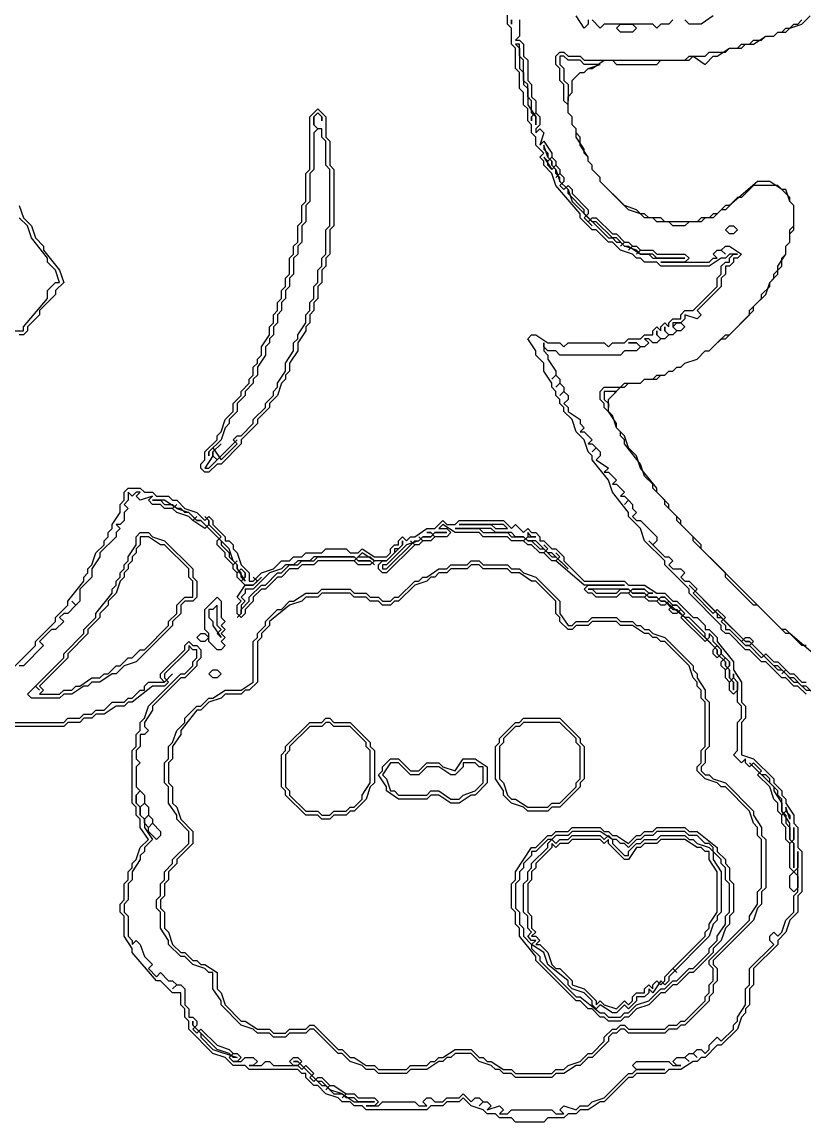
# Model space of a CAD drawing. Header units: millimetres. Extents: x 2 to 58.7, y 4.1 to 84.
# Drawn here: x 39.73 to 51.48, y 40.12 to 56.64 of the extents above; entities that cross this region are included whole.
import ezdxf

# ---------------------------------------------------------------- set-up
doc = ezdxf.new("R2010")
doc.units = ezdxf.units.MM
for name, color, linetype, true_color in [('CUT_OUTER', 1, 'Continuous', 0xa7a7a7), ('FILL_BLUE', 5, 'Continuous', 0x196fc6), ('FILL_HAIR', 4, 'Continuous', 0x905530), ('FILL_SKIN', 2, 'Continuous', 0xfad3ab), ('FILL_WHITE', 3, 'Continuous', 0xf5f3f0), ('RAISED_METAL', 6, 'Continuous', 0xa7a7a7)]:
    doc.layers.add(name, color=color, linetype=linetype, true_color=true_color)

msp = doc.modelspace()

# ---------------------------------------------------------------- linework, layer by layer
at = {"layer": 'CUT_OUTER'}
msp.add_lwpolyline([(51.509, 47.273), (51.448, 47.273), (51.206, 47.515), (51.145, 47.515), (49.933, 48.727), (49.933, 48.788), (49.63, 49.091), (49.63, 49.152), (49.449, 49.333), (49.449, 49.394), (49.267, 49.576), (49.267, 49.636), (49.024, 49.939), (48.964, 50.121), (48.843, 50.242), (48.782, 50.424), (48.661, 50.545), (48.661, 50.606), (48.54, 50.788), (48.54, 50.97), (48.721, 51.152), (48.782, 51.152), (48.843, 51.212), (49.024, 51.212), (49.085, 51.273), (49.267, 51.273), (49.327, 51.333), (49.388, 51.333), (49.449, 51.394), (49.509, 51.394), (49.57, 51.455), (49.63, 51.455), (49.691, 51.515), (49.873, 51.576), (49.994, 51.697), (50.055, 51.697), (50.236, 51.879), (50.297, 51.879), (50.721, 52.303), (50.721, 52.364), (50.903, 52.545), (50.964, 52.727), (51.085, 52.848), (51.085, 52.909), (51.145, 52.97), (51.145, 53.091), (51.206, 53.152), (51.206, 53.273), (51.267, 53.333), (51.267, 53.455), (51.327, 53.515), (51.327, 53.879), (51.267, 53.939), (51.206, 54.121), (51.145, 54.121), (50.964, 54.242), (50.782, 54.242), (50.358, 53.879), (50.297, 53.879), (50.176, 53.758), (50.115, 53.758), (50.055, 53.697), (49.933, 53.697), (49.873, 53.636), (49.388, 53.636), (49.327, 53.697), (49.146, 53.697), (49.085, 53.758), (49.024, 53.758), (48.964, 53.818), (48.782, 53.879), (48.418, 54.242), (48.418, 54.303), (48.297, 54.424), (48.297, 54.485), (48.237, 54.545), (48.237, 54.606), (48.115, 54.788), (48.115, 54.909), (48.055, 54.97), (48.055, 55.03), (47.994, 55.091), (47.994, 55.212), (47.934, 55.273), (47.934, 55.515), (47.994, 55.576), (47.994, 55.758), (48.115, 55.879), (48.176, 55.879), (48.237, 55.939), (48.297, 55.939), (48.479, 56.061), (48.6, 56.061), (48.661, 56), (49.267, 56), (49.327, 56.061), (49.752, 56.061), (49.812, 56.121), (49.994, 56), (50.115, 56.121), (50.176, 56.121), (50.358, 56.242), (50.539, 56.242), (50.6, 56.303), (50.721, 56.303), (50.903, 56.424), (51.024, 56.424), (51.085, 56.485), (51.206, 56.485), (51.267, 56.545), (51.448, 56.606), (51.57, 56.727)], dxfattribs=at)
at = {"layer": 'FILL_BLUE'}
msp.add_lwpolyline([(49.691, 44.364), (49.327, 44.364), (49.267, 44.303), (49.085, 44.303), (49.024, 44.242), (48.964, 44.242), (48.843, 44.061), (48.782, 44.061), (48.54, 44.303), (48.54, 44.364), (48.479, 44.303), (48.418, 44.364), (47.994, 44.364), (47.934, 44.303), (47.812, 44.303), (47.752, 44.242), (47.691, 44.303), (47.691, 44.242), (47.449, 44), (47.449, 43.939), (47.388, 43.879), (47.388, 43.758), (47.328, 43.697), (47.328, 43.273), (47.388, 43.212), (47.388, 43.03), (47.449, 42.97), (47.388, 42.909), (47.449, 42.909), (47.509, 42.848), (47.449, 42.788), (47.509, 42.788), (47.631, 42.667), (47.691, 42.485), (47.752, 42.424), (47.812, 42.424), (47.994, 42.242), (47.994, 42.182), (48.176, 42.121), (48.358, 41.939), (48.358, 41.879), (48.418, 41.939), (48.479, 41.879), (48.661, 41.818), (48.782, 41.939), (48.843, 41.879), (48.903, 41.939), (48.903, 42), (48.964, 42.061), (49.085, 42.061), (49.085, 42.121), (49.146, 42.182), (49.206, 42.121), (49.206, 42.182), (49.267, 42.242), (49.327, 42.182), (49.388, 42.242), (49.388, 42.303), (49.509, 42.424), (49.57, 42.364), (49.509, 42.424), (49.994, 42.909), (49.994, 42.97), (50.055, 43.03), (50.055, 43.091), (50.176, 43.273), (50.176, 43.879), (50.055, 44.061), (50.055, 44.182), (49.994, 44.182), (49.933, 44.242), (49.873, 44.242)], close=True, dxfattribs=at)
at = {"layer": 'FILL_HAIR'}
for points in [[(51.509, 46.545), (51.388, 46.667), (51.327, 46.667), (51.206, 46.788), (51.145, 46.788), (50.903, 47.03), (50.842, 47.03), (50.661, 47.212), (50.6, 47.212), (50.358, 47.455), (50.297, 47.455), (50.236, 47.515), (50.236, 47.576), (49.752, 48.061), (49.752, 48.121), (49.388, 48.485), (49.388, 48.545), (49.085, 48.848), (49.024, 49.03), (48.843, 49.212), (48.843, 49.273), (48.6, 49.576), (48.54, 49.758), (48.297, 50.061), (48.297, 50.121), (48.237, 50.182), (48.176, 50.364), (48.055, 50.485), (47.994, 50.667), (47.873, 50.788), (47.873, 50.848), (47.812, 50.909), (47.812, 50.97), (47.752, 51.03), (47.752, 51.091), (47.691, 51.152), (47.691, 51.212), (47.57, 51.394), (47.57, 51.515), (47.449, 51.636), (47.449, 51.697), (47.328, 51.879), (47.388, 51.939), (47.449, 51.939), (47.631, 51.818), (47.812, 51.818), (47.873, 51.758), (47.934, 51.818), (48.479, 51.818), (48.54, 51.758), (48.6, 51.818), (48.782, 51.818), (48.843, 51.879), (49.024, 51.879), (49.085, 51.939), (49.206, 51.939), (49.206, 52), (49.267, 52.061), (49.327, 52), (49.327, 52.061), (49.388, 52.121), (49.449, 52.061), (49.449, 52.121), (49.509, 52.182), (49.63, 52.182), (49.63, 52.242), (49.691, 52.303), (49.812, 52.303), (50.176, 52.667), (50.176, 52.788), (50.236, 52.848), (50.236, 52.97), (50.297, 53.03), (50.358, 53.03), (50.358, 53.091), (50.418, 53.152), (50.479, 53.152), (50.358, 53.152), (50.297, 53.091), (50.236, 53.091), (50.055, 52.97), (49.327, 52.97), (49.267, 53.03), (49.085, 53.03), (49.024, 53.091), (48.964, 53.091), (48.903, 53.152), (48.721, 53.212), (48.6, 53.333), (48.54, 53.333), (48.358, 53.515), (48.297, 53.515), (48.115, 53.697), (48.115, 53.758), (47.752, 54.182), (47.691, 54.364), (47.57, 54.485), (47.57, 54.545), (47.509, 54.606), (47.57, 54.667), (47.449, 54.788), (47.449, 54.909), (47.388, 54.97), (47.388, 55.091), (47.328, 55.152), (47.328, 55.333), (47.267, 55.394), (47.267, 55.576), (47.206, 55.636), (47.206, 55.879), (47.146, 55.939), (47.146, 56.242), (47.085, 56.303), (47.085, 56.545), (47.025, 56.606), (47.025, 56.848)], [(39.692, 53.879), (39.753, 53.697), (39.874, 53.576), (39.935, 53.394), (40.056, 53.273), (40.056, 53.212), (40.298, 52.909), (40.359, 52.727), (40.238, 52.606), (40.238, 52.545), (39.995, 52.303), (39.995, 52.242), (39.813, 52.061), (39.813, 52), (39.753, 51.939), (39.692, 51.939)], [(39.086, 46.424), (39.935, 47.273), (39.935, 47.333), (40.238, 47.636), (40.238, 47.697), (40.419, 47.879), (40.419, 47.939), (40.662, 48.242), (40.662, 48.303), (40.722, 48.364), (40.722, 48.424), (40.783, 48.485), (40.844, 48.667), (40.965, 48.788), (40.965, 48.848), (41.025, 48.909), (41.025, 48.97), (41.086, 49.03), (41.086, 49.091), (41.207, 49.273), (41.207, 49.394), (41.268, 49.455), (41.268, 49.576), (41.328, 49.636), (41.51, 49.636), (41.571, 49.576), (41.692, 49.576), (41.753, 49.515), (41.934, 49.515), (41.995, 49.455), (42.056, 49.455), (42.177, 49.333), (42.359, 49.273), (42.48, 49.152), (42.54, 49.212), (42.601, 49.152), (42.601, 49.091), (42.783, 48.909), (42.783, 48.848), (42.843, 48.848), (42.904, 48.788), (42.904, 48.727), (42.965, 48.667), (43.025, 48.485), (43.146, 48.364), (43.146, 48.242), (43.207, 48.242), (43.328, 48.364), (43.51, 48.424), (43.631, 48.545), (43.752, 48.545), (43.813, 48.606), (43.934, 48.606), (43.995, 48.667), (44.237, 48.667), (44.298, 48.727), (44.601, 48.727), (44.661, 48.667), (44.783, 48.667), (44.843, 48.727), (45.025, 48.606), (45.207, 48.606), (45.267, 48.667), (45.267, 48.727), (45.328, 48.788), (45.389, 48.788), (45.389, 48.848), (45.449, 48.909), (45.51, 48.848), (45.57, 48.909), (45.631, 48.909), (45.813, 49.03), (45.934, 49.03), (46.055, 49.152), (46.116, 49.091), (46.237, 49.091), (46.297, 49.152), (46.964, 49.152), (47.085, 49.03), (47.146, 49.091), (47.267, 48.97), (47.328, 49.03), (47.388, 48.97), (47.449, 48.97), (47.509, 48.909), (47.509, 48.848), (47.57, 48.848), (47.691, 48.727), (47.752, 48.727), (47.873, 48.606), (47.873, 48.545), (48.176, 48.242), (48.782, 48.242), (48.843, 48.182), (49.085, 48.182), (49.267, 48.061), (49.388, 48.061), (49.509, 47.939), (49.57, 47.939), (49.812, 47.697), (49.873, 47.697), (49.994, 47.576), (49.994, 47.515), (50.055, 47.515), (50.176, 47.394), (50.176, 47.333), (50.418, 47.03), (50.418, 46.909), (50.539, 46.727), (50.539, 46.424), (50.6, 46.364), (50.6, 46.182), (50.539, 46.121), (50.539, 45.636), (50.721, 45.576), (51.024, 45.273), (51.024, 45.212), (51.145, 45.091), (51.145, 45.03), (51.206, 44.97), (51.206, 44.909), (51.327, 44.727), (51.327, 44.606), (51.388, 44.545), (51.388, 44.242), (51.448, 44.182), (51.448, 43.576), (51.388, 43.515), (51.388, 43.273), (51.267, 43.152), (51.206, 42.97), (51.085, 42.848), (51.085, 42.788), (50.721, 42.424), (50.721, 42.182), (50.661, 42.121), (50.661, 41.879), (50.6, 41.818), (50.6, 41.758), (50.539, 41.697), (50.479, 41.515), (50.236, 41.273), (50.176, 41.273), (49.994, 41.091), (49.933, 41.091), (49.873, 41.03), (49.812, 41.03), (49.63, 40.909), (49.449, 40.909), (49.388, 40.848), (48.964, 40.848), (48.903, 40.788), (48.843, 40.788), (48.479, 40.424), (48.418, 40.424), (48.237, 40.303), (48.115, 40.303), (48.055, 40.242), (47.934, 40.242), (47.873, 40.182), (47.631, 40.182), (47.57, 40.121), (47.146, 40.121), (47.085, 40.182), (46.903, 40.182), (46.843, 40.242), (46.722, 40.242), (46.661, 40.303), (46.479, 40.364), (46.358, 40.485), (46.297, 40.424), (46.116, 40.424), (46.055, 40.364), (45.873, 40.364), (45.813, 40.303), (44.904, 40.303), (44.843, 40.364), (44.722, 40.364), (44.661, 40.424), (44.54, 40.424), (44.48, 40.485), (44.298, 40.545), (44.177, 40.667), (44.116, 40.667), (43.995, 40.788), (43.995, 40.848), (43.934, 40.848), (43.874, 40.909), (43.146, 40.909), (43.086, 40.97), (42.904, 40.97), (42.783, 41.091), (42.601, 41.152), (42.237, 41.515), (42.237, 41.636), (42.177, 41.697), (42.177, 41.818), (42.116, 41.879), (42.116, 42.061), (41.995, 42.061), (41.813, 42.242), (41.753, 42.242), (41.389, 42.667), (41.389, 42.727), (41.268, 42.909), (41.268, 43.212), (41.207, 43.273), (41.207, 43.394), (41.268, 43.455), (41.268, 43.697), (41.328, 43.758), (41.328, 43.879), (41.389, 43.939), (41.389, 44), (41.45, 44.061), (41.51, 44.242), (41.631, 44.364), (41.51, 44.545), (41.51, 44.667), (41.45, 44.727), (41.45, 44.848), (41.389, 44.909), (41.389, 45.697), (41.45, 45.758), (41.45, 45.939), (41.51, 46), (41.51, 46.121), (41.571, 46.182), (41.631, 46.364), (42.116, 46.848), (42.177, 46.848), (42.298, 46.97), (42.298, 47.03), (42.359, 47.091), (42.359, 47.212), (42.298, 47.212), (42.237, 47.273), (42.237, 47.212), (41.874, 46.848), (41.874, 46.788), (41.934, 46.727), (41.874, 46.667), (41.692, 46.667), (41.389, 46.424), (41.328, 46.424), (41.268, 46.364), (41.147, 46.364), (40.965, 46.242), (40.844, 46.242), (40.783, 46.182), (40.662, 46.182), (40.601, 46.121), (40.419, 46.121), (40.359, 46.061), (39.51, 46.061)]]:
    msp.add_lwpolyline(points, dxfattribs=at)
msp.add_lwpolyline([(44.177, 55.333), (44.298, 55.212), (44.298, 54.909), (44.358, 54.848), (44.358, 54.485), (44.419, 54.424), (44.419, 53.576), (44.358, 53.515), (44.358, 53.152), (44.298, 53.091), (44.298, 52.97), (44.237, 52.909), (44.237, 52.727), (44.177, 52.667), (44.177, 52.485), (44.116, 52.424), (44.116, 52.303), (44.055, 52.242), (44.055, 52.121), (43.995, 52.061), (43.995, 52), (43.874, 51.818), (43.874, 51.697), (43.752, 51.515), (43.752, 51.394), (43.692, 51.333), (43.692, 51.273), (43.631, 51.212), (43.571, 51.03), (43.449, 50.909), (43.449, 50.848), (43.268, 50.667), (43.268, 50.606), (43.025, 50.364), (43.025, 50.303), (42.722, 50), (42.662, 50), (42.54, 49.879), (42.48, 49.879), (42.419, 49.939), (42.419, 50), (42.48, 50.061), (42.48, 50.182), (42.662, 50.364), (42.662, 50.424), (42.722, 50.485), (42.783, 50.667), (42.904, 50.788), (42.904, 50.909), (43.025, 51.03), (43.025, 51.091), (43.146, 51.212), (43.146, 51.273), (43.207, 51.333), (43.207, 51.455), (43.268, 51.515), (43.268, 51.576), (43.328, 51.636), (43.328, 51.758), (43.449, 51.939), (43.449, 52.061), (43.51, 52.121), (43.51, 52.242), (43.571, 52.303), (43.571, 52.424), (43.631, 52.485), (43.631, 52.606), (43.692, 52.667), (43.692, 52.788), (43.752, 52.848), (43.752, 53.091), (43.813, 53.152), (43.813, 53.273), (43.874, 53.333), (43.874, 53.576), (43.934, 53.636), (43.934, 53.879), (43.995, 53.939), (43.995, 54.364), (44.055, 54.424), (44.055, 55.212)], close=True, dxfattribs=at)
at = {"layer": 'FILL_SKIN'}
for points in [[(42.237, 48.424), (41.874, 48.788), (41.813, 48.788), (41.631, 48.909), (41.51, 48.909), (41.51, 48.788), (41.45, 48.727), (41.45, 48.667), (41.389, 48.606), (41.389, 48.545), (41.328, 48.485), (41.328, 48.424), (41.268, 48.364), (41.268, 48.303), (41.207, 48.242), (41.147, 48.061), (41.025, 47.939), (41.025, 47.879), (40.904, 47.758), (40.904, 47.697), (40.722, 47.515), (40.722, 47.455), (40.419, 47.152), (40.419, 47.091), (39.995, 46.667), (40.056, 46.606), (39.995, 46.545), (40.298, 46.545), (40.359, 46.606), (40.48, 46.606), (40.541, 46.667), (40.601, 46.667), (40.783, 46.788), (40.904, 46.788), (40.965, 46.848), (41.025, 46.848), (41.147, 46.97), (41.207, 46.97), (41.328, 47.091), (41.389, 47.091), (41.51, 47.212), (41.571, 47.212), (41.934, 47.576), (41.934, 47.636), (42.056, 47.758), (42.056, 47.879), (42.177, 48), (42.298, 48), (42.298, 48.242), (42.237, 48.303)], [(42.662, 47.879), (42.601, 47.818), (42.54, 47.818), (42.54, 47.697), (42.601, 47.636), (42.601, 47.576), (42.722, 47.394), (42.662, 47.455), (42.722, 47.515), (42.662, 47.576)]]:
    msp.add_lwpolyline(points, close=True, dxfattribs=at)
at = {"layer": 'FILL_WHITE'}
for points in [[(47.146, 56.303), (47.206, 56.242), (47.206, 55.939), (47.267, 55.879), (47.267, 55.697), (47.328, 55.636), (47.328, 55.394), (47.449, 55.212), (47.449, 55.091), (47.449, 55.212), (47.388, 55.273), (47.388, 55.455), (47.328, 55.515), (47.328, 55.697), (47.267, 55.758), (47.267, 56.061), (47.206, 56.121), (47.206, 56.303)], [(48.418, 56), (48.176, 56), (48.115, 56.061), (47.934, 56.061), (47.873, 56.121), (47.812, 56.121), (47.812, 56), (47.873, 55.939), (47.873, 55.758), (47.934, 55.697), (47.934, 55.455), (47.934, 55.515), (47.994, 55.576), (47.994, 55.758), (48.115, 55.879), (48.176, 55.879), (48.237, 55.939)], [(47.57, 54.788), (47.57, 54.727), (47.631, 54.667), (47.631, 54.606), (47.691, 54.545), (47.691, 54.485), (47.752, 54.424), (47.812, 54.242), (47.934, 54.121), (47.994, 53.939), (48.54, 53.394), (48.6, 53.394), (48.661, 53.333), (48.721, 53.333), (48.782, 53.273), (48.843, 53.273), (49.024, 53.152), (49.146, 53.152), (49.206, 53.091), (49.691, 53.091), (49.267, 53.091), (49.206, 53.152), (49.024, 53.152), (48.964, 53.212), (48.782, 53.273), (48.661, 53.394), (48.6, 53.394), (48.358, 53.636), (48.297, 53.636), (48.176, 53.758), (48.176, 53.818), (47.934, 54.061), (47.934, 54.121), (47.812, 54.242), (47.812, 54.303), (47.752, 54.364), (47.752, 54.424), (47.691, 54.485), (47.691, 54.545), (47.631, 54.606)], [(48.661, 51.091), (48.479, 51.091), (48.479, 50.97), (48.54, 50.909), (48.54, 50.848), (48.54, 50.97)], [(42.965, 50.364), (42.662, 50.061), (42.601, 50.121), (42.601, 50.182), (42.722, 50.303), (42.601, 50.182), (42.601, 50.121), (42.48, 49.939), (42.54, 49.939)], [(41.692, 49.455), (41.813, 49.455), (41.874, 49.394), (41.995, 49.394), (42.056, 49.333), (42.237, 49.273), (42.359, 49.152), (42.419, 49.152), (42.722, 48.848), (42.722, 48.788), (42.843, 48.667), (42.843, 48.606), (42.965, 48.485), (42.965, 48.424), (43.086, 48.242), (43.025, 48.303), (43.025, 48.364), (42.965, 48.424), (42.965, 48.485), (42.904, 48.545), (42.843, 48.727), (42.419, 49.152), (42.359, 49.152), (42.237, 49.273), (42.177, 49.273), (42.116, 49.333), (42.056, 49.333), (41.874, 49.455)], [(46.116, 48.97), (45.934, 48.97), (45.873, 48.909), (45.752, 48.909), (45.691, 48.848), (45.51, 48.788), (45.207, 48.485), (45.146, 48.485), (45.146, 48.424), (45.207, 48.424), (45.631, 48.848), (45.691, 48.848), (45.752, 48.909), (45.873, 48.909), (45.934, 48.97)], [(46.237, 49.03), (46.6, 49.03), (46.661, 48.97), (47.025, 48.97), (47.085, 48.909), (47.267, 48.909), (47.328, 48.848), (47.388, 48.848), (47.509, 48.727), (47.57, 48.727), (47.691, 48.606), (47.752, 48.606), (47.934, 48.424), (47.691, 48.667), (47.631, 48.667), (47.449, 48.848), (47.328, 48.848), (47.267, 48.909), (47.146, 48.909), (47.085, 48.97), (46.843, 48.97), (46.782, 49.03)], [(45.025, 48.485), (44.964, 48.545), (44.783, 48.545), (44.722, 48.606), (44.116, 48.606), (44.055, 48.545), (43.874, 48.545), (43.813, 48.485), (43.692, 48.485), (43.631, 48.424), (43.449, 48.364), (43.207, 48.121), (43.086, 48.121), (43.086, 48.061), (43.025, 48), (43.086, 47.939), (43.025, 47.879), (43.025, 47.758), (42.965, 47.697), (43.025, 47.758), (43.025, 47.818), (43.146, 47.939), (43.146, 48), (43.328, 48.182), (43.389, 48.182), (43.571, 48.364), (43.631, 48.364), (43.752, 48.485), (43.874, 48.485), (43.934, 48.545), (44.116, 48.545), (44.177, 48.606), (44.722, 48.606), (44.783, 48.545), (44.964, 48.545)], [(43.752, 47.879), (43.449, 47.636), (43.449, 47.576), (43.328, 47.455), (43.328, 47.394), (43.268, 47.333), (43.268, 46.727), (43.146, 46.606), (43.086, 46.606), (43.025, 46.545), (42.783, 46.545), (42.722, 46.485), (42.54, 46.424), (42.419, 46.303), (42.359, 46.303), (42.116, 46), (42.116, 45.939), (41.995, 45.758), (41.995, 45.576), (41.934, 45.515), (41.934, 45.212), (41.995, 45.152), (41.995, 44.909), (42.056, 44.848), (42.116, 44.667), (42.298, 44.485), (42.298, 44.303), (42.056, 44.061), (42.056, 44), (41.934, 43.879), (41.934, 43.758), (41.874, 43.697), (41.874, 43.515), (41.813, 43.455), (41.813, 43.333), (41.874, 43.273), (41.874, 43.03), (41.934, 42.97), (41.995, 42.788), (42.116, 42.667), (42.177, 42.667), (42.298, 42.545), (42.359, 42.545), (42.419, 42.485), (42.48, 42.485), (42.662, 42.364), (42.662, 42.121), (42.722, 42.061), (42.783, 41.879), (43.025, 41.636), (43.086, 41.636), (43.268, 41.515), (43.449, 41.515), (43.51, 41.455), (43.692, 41.455), (43.752, 41.515), (43.995, 41.515), (44.055, 41.576), (44.116, 41.576), (44.48, 41.212), (44.54, 41.212), (44.661, 41.091), (44.722, 41.091), (44.904, 40.97), (45.025, 40.97), (45.086, 40.909), (45.51, 40.909), (45.57, 40.97), (45.813, 40.97), (45.873, 41.03), (45.934, 41.03), (45.994, 41.091), (46.055, 41.091), (46.237, 41.212), (46.479, 41.212), (46.6, 41.091), (46.661, 41.091), (46.722, 41.03), (46.782, 41.03), (46.964, 40.909), (47.085, 40.909), (47.146, 40.848), (47.691, 40.848), (47.752, 40.909), (47.873, 40.909), (47.934, 40.97), (48.115, 41.03), (48.237, 41.152), (48.297, 41.152), (48.479, 41.333), (48.479, 41.394), (48.6, 41.515), (48.661, 41.515), (48.721, 41.576), (48.782, 41.576), (48.843, 41.515), (49.388, 41.515), (49.449, 41.576), (49.57, 41.576), (49.63, 41.636), (49.691, 41.636), (49.994, 41.939), (49.994, 42), (50.055, 42.061), (50.055, 42.182), (50.115, 42.242), (50.115, 42.424), (50.055, 42.485), (50.055, 42.545), (50.661, 43.152), (50.661, 43.212), (50.782, 43.394), (50.782, 43.576), (50.842, 43.636), (50.842, 44.364), (50.782, 44.424), (50.782, 44.545), (50.721, 44.606), (50.661, 44.788), (50.297, 45.152), (50.236, 45.152), (50.176, 45.212), (49.994, 45.273), (49.873, 45.394), (49.873, 45.455), (49.933, 45.515), (49.933, 45.697), (49.994, 45.758), (49.994, 46.424), (49.933, 46.485), (49.933, 46.606), (49.873, 46.667), (49.873, 46.727), (49.812, 46.788), (49.752, 46.97), (49.388, 47.333), (49.327, 47.333), (49.267, 47.394), (49.206, 47.394), (49.146, 47.455), (49.085, 47.455), (48.903, 47.576), (48.721, 47.576), (48.661, 47.636), (48.297, 47.636), (48.237, 47.576), (48.055, 47.576), (47.994, 47.515), (47.934, 47.515), (47.812, 47.636), (47.812, 47.697), (47.752, 47.758), (47.752, 47.939), (47.449, 48.242), (47.388, 48.242), (47.206, 48.364), (47.085, 48.364), (47.025, 48.424), (46.661, 48.424), (46.6, 48.485), (46.479, 48.485), (46.419, 48.424), (46.176, 48.424), (46.116, 48.364), (45.994, 48.364), (45.934, 48.303), (45.873, 48.303), (45.813, 48.242), (45.631, 48.182), (45.389, 47.939), (45.328, 47.939), (45.267, 47.879), (45.146, 47.879), (45.086, 47.939), (44.964, 47.939), (44.904, 48), (44.722, 48), (44.661, 48.061), (44.237, 48.061), (44.177, 48), (43.995, 48), (43.934, 47.939)], [(48.237, 48.121), (48.297, 48.121), (48.358, 48.061), (48.661, 48.061), (48.721, 48.121), (48.843, 48.121), (48.903, 48.061), (49.085, 48.061), (49.146, 48), (49.267, 48), (49.327, 47.939), (49.388, 47.939), (49.509, 47.818), (49.57, 47.818), (50.176, 47.212), (50.176, 47.152), (50.297, 47.03), (50.297, 46.97), (50.358, 46.909), (50.358, 46.788), (50.418, 46.727), (50.418, 46.606), (50.418, 46.727), (50.358, 46.788), (50.358, 46.909), (50.297, 46.97), (50.297, 47.03), (50.176, 47.152), (50.176, 47.212), (49.994, 47.394), (49.994, 47.455), (49.752, 47.697), (49.691, 47.697), (49.388, 47.939), (49.327, 47.939), (49.267, 48), (49.146, 48), (49.085, 48.061), (48.903, 48.061), (48.843, 48.121)], [(49.752, 48.182), (50.176, 47.758), (50.176, 47.697), (50.236, 47.697), (50.6, 47.333), (50.661, 47.333), (51.085, 46.909), (51.145, 46.909), (51.327, 46.727), (51.388, 46.727), (51.509, 46.606), (51.57, 46.606), (51.751, 46.485), (51.691, 46.545), (51.63, 46.545), (51.509, 46.667), (51.448, 46.667), (51.327, 46.788), (51.267, 46.788), (51.085, 46.97), (51.024, 46.97), (50.661, 47.333), (50.6, 47.333)], [(44.298, 46.182), (44.358, 46.182), (44.419, 46.121), (44.661, 46.121), (44.964, 45.818), (44.964, 45.758), (45.025, 45.697), (45.025, 45.212), (44.964, 45.152), (44.904, 44.97), (44.722, 44.788), (44.661, 44.788), (44.601, 44.727), (44.419, 44.727), (44.358, 44.667), (44.237, 44.667), (44.177, 44.727), (43.995, 44.727), (43.692, 45.03), (43.692, 45.091), (43.631, 45.152), (43.631, 45.636), (43.692, 45.697), (43.692, 45.758), (44.055, 46.121), (44.237, 46.121)], [(47.267, 46.182), (47.812, 46.182), (48.115, 45.879), (48.115, 45.818), (48.176, 45.758), (48.176, 45.273), (48.115, 45.212), (48.115, 45.152), (47.812, 44.848), (47.691, 44.848), (47.631, 44.788), (47.328, 44.788), (47.267, 44.848), (47.085, 44.909), (46.964, 45.03), (46.964, 45.091), (46.843, 45.273), (46.843, 45.758), (46.903, 45.818), (46.903, 45.879), (47.146, 46.121), (47.206, 46.121)], [(45.086, 45.333), (45.146, 45.394), (45.146, 45.455), (45.267, 45.576), (45.389, 45.576), (45.57, 45.394), (45.691, 45.394), (45.813, 45.515), (45.994, 45.515), (46.055, 45.455), (46.237, 45.394), (46.358, 45.576), (46.54, 45.576), (46.722, 45.455), (46.722, 45.212), (46.54, 45.03), (46.479, 45.03), (46.297, 44.909), (46.176, 44.909), (45.994, 45.03), (45.873, 45.03), (45.813, 44.97), (45.389, 44.97), (45.207, 45.091), (45.207, 45.152)], [(50.661, 45.515), (51.024, 45.152), (51.024, 45.091), (51.145, 44.909), (51.145, 44.788), (51.206, 44.727), (51.206, 44.606), (51.267, 44.545), (51.267, 44.364), (51.327, 44.303), (51.327, 43.939), (51.327, 44.303), (51.267, 44.364), (51.267, 44.606), (51.145, 44.788), (51.145, 44.97), (51.085, 45.03), (51.085, 45.091), (50.964, 45.212), (50.964, 45.273), (50.903, 45.333), (50.842, 45.333)], [(49.873, 44.485), (50.176, 44.242), (50.176, 44.182), (50.297, 44.061), (50.297, 44), (50.358, 43.939), (50.358, 43.758), (50.418, 43.697), (50.418, 43.273), (50.358, 43.212), (50.358, 43.091), (50.297, 43.03), (50.236, 42.848), (50.115, 42.727), (50.115, 42.667), (49.812, 42.364), (49.752, 42.364), (49.57, 42.182), (49.509, 42.182), (49.388, 42.061), (49.327, 42.061), (49.146, 41.879), (48.964, 41.818), (48.843, 41.697), (48.782, 41.697), (48.721, 41.636), (48.54, 41.636), (48.479, 41.697), (48.418, 41.697), (48.297, 41.818), (48.237, 41.818), (48.115, 41.939), (48.055, 41.939), (47.449, 42.545), (47.449, 42.606), (47.206, 42.909), (47.206, 43.03), (47.146, 43.091), (47.146, 43.273), (47.085, 43.333), (47.085, 43.697), (47.146, 43.758), (47.146, 43.879), (47.388, 44.242), (47.449, 44.242), (47.631, 44.424), (47.691, 44.424), (47.752, 44.485), (47.934, 44.485), (47.994, 44.545), (48.418, 44.545), (48.479, 44.485), (48.54, 44.485), (48.6, 44.424), (48.661, 44.424), (48.843, 44.303), (48.964, 44.424), (49.024, 44.424), (49.085, 44.485), (49.206, 44.485), (49.267, 44.545), (49.691, 44.545), (49.752, 44.485)], [(42.298, 41.636), (42.298, 41.576), (42.419, 41.455), (42.419, 41.394), (42.601, 41.212), (42.965, 41.091), (42.904, 41.091), (42.843, 41.152), (42.662, 41.212), (42.298, 41.576)], [(43.813, 41.03), (43.874, 41.03), (44.237, 40.667), (44.298, 40.667), (44.419, 40.545), (44.54, 40.545), (44.722, 40.424), (45.025, 40.424), (44.783, 40.424), (44.722, 40.485), (44.601, 40.485), (44.54, 40.545), (44.358, 40.606), (44.237, 40.727), (44.177, 40.727), (43.874, 41.03)]]:
    msp.add_lwpolyline(points, close=True, dxfattribs=at)
at = {"layer": 'RAISED_METAL'}
for points in [[(47.085, 56.667), (47.085, 56.606), (47.085, 56.667)], [(47.206, 56.667), (47.206, 56.424), (47.146, 56.364), (47.206, 56.364), (47.267, 56.303), (47.267, 56.121), (47.328, 56.061), (47.328, 55.758), (47.388, 55.697), (47.388, 55.515), (47.449, 55.455), (47.449, 55.273), (47.388, 55.212), (47.388, 55.152), (47.388, 55.212), (47.449, 55.273), (47.509, 55.212), (47.509, 55.091), (47.449, 55.03), (47.449, 54.97), (47.509, 55.03), (47.57, 54.97), (47.509, 54.788), (47.57, 54.848), (47.691, 54.667), (47.691, 54.606), (47.631, 54.545), (47.57, 54.606), (47.691, 54.424), (47.752, 54.485), (47.812, 54.424), (47.812, 54.364), (47.752, 54.303), (47.812, 54.364), (47.873, 54.303), (47.873, 54.242), (47.812, 54.182), (47.873, 54.121), (47.934, 54.182), (47.994, 54.121), (47.994, 54.061), (48.237, 53.818), (48.237, 53.758), (48.176, 53.697), (48.297, 53.576), (48.237, 53.636), (48.297, 53.697), (48.358, 53.697), (48.6, 53.455), (48.661, 53.455), (48.782, 53.333), (48.721, 53.273), (48.782, 53.333), (48.843, 53.333), (48.903, 53.273), (48.843, 53.212), (48.903, 53.273), (48.964, 53.273), (49.024, 53.212), (48.964, 53.152), (49.024, 53.212), (49.206, 53.212), (49.267, 53.152), (49.691, 53.152), (49.752, 53.091), (49.691, 53.03), (49.327, 53.03), (50.055, 53.03), (50.115, 53.091), (50.176, 53.091), (50.115, 53.152), (50.176, 53.212), (50.236, 53.212), (50.297, 53.152), (50.236, 53.212), (50.297, 53.273), (50.358, 53.273), (50.539, 53.152), (50.479, 53.091), (50.418, 53.091), (50.418, 53.03), (50.358, 52.97), (50.297, 52.97), (50.297, 52.848), (50.236, 52.788), (50.236, 52.667), (49.873, 52.303), (49.933, 52.242), (49.873, 52.182), (49.691, 52.242), (49.691, 52.182), (49.63, 52.121), (49.509, 52.121), (49.509, 52.061), (49.57, 52), (49.509, 51.939), (49.449, 51.939), (49.388, 52), (49.388, 52.061), (49.388, 52), (49.449, 51.939), (49.388, 51.879), (49.327, 51.879), (49.267, 51.939), (49.267, 52), (49.267, 51.939), (49.327, 51.879), (49.267, 51.818), (49.206, 51.818), (49.146, 51.879), (49.085, 51.879), (49.146, 51.818), (49.085, 51.758), (49.024, 51.758), (48.964, 51.818), (48.843, 51.818), (48.964, 51.818), (49.024, 51.758), (48.964, 51.697), (48.782, 51.697), (48.721, 51.636), (47.812, 51.636), (47.752, 51.697), (47.631, 51.697), (47.57, 51.758), (47.57, 51.818), (47.57, 51.697), (47.631, 51.636), (47.631, 51.576), (47.752, 51.394), (47.752, 51.333), (47.691, 51.273), (47.752, 51.333), (47.812, 51.273), (47.812, 51.212), (47.752, 51.152), (47.812, 51.212), (47.873, 51.152), (47.873, 51.091), (47.812, 51.03), (47.873, 51.091), (47.934, 51.03), (47.934, 50.97), (47.873, 50.909), (47.934, 50.848), (47.934, 50.788), (48.115, 50.667), (48.115, 50.606), (48.176, 50.545), (48.115, 50.485), (48.176, 50.485), (48.297, 50.364), (48.237, 50.303), (48.297, 50.303), (48.358, 50.242), (48.297, 50.182), (48.358, 50.242), (48.418, 50.182), (48.418, 50.121), (48.358, 50.061), (48.54, 49.939), (48.479, 49.879), (48.54, 49.879), (48.661, 49.758), (48.6, 49.697), (48.661, 49.697), (48.782, 49.576), (48.721, 49.515), (48.782, 49.515), (48.843, 49.455), (48.782, 49.394), (48.843, 49.455), (48.903, 49.394), (48.903, 49.333), (48.964, 49.273), (48.903, 49.212), (48.964, 49.152), (49.024, 49.152), (49.267, 48.909), (49.267, 48.848), (49.206, 48.788), (49.146, 48.848), (49.388, 48.606), (49.449, 48.606), (49.509, 48.545), (49.449, 48.485), (49.509, 48.424), (49.63, 48.424), (49.691, 48.364), (49.63, 48.303), (49.691, 48.242), (49.752, 48.242), (49.873, 48.121), (49.812, 48.061), (50.115, 47.758), (50.176, 47.818), (50.297, 47.697), (50.236, 47.636), (50.297, 47.576), (50.297, 47.515), (50.358, 47.515), (50.6, 47.273), (50.661, 47.273), (50.842, 47.091), (50.903, 47.152), (51.024, 47.03), (51.085, 47.03), (51.206, 46.909), (51.145, 46.848), (51.206, 46.909), (51.267, 46.848), (51.327, 46.848), (51.448, 46.727), (51.509, 46.727)], [(51.691, 47.091), (51.267, 47.455), (51.206, 47.455), (50.782, 47.879), (50.721, 47.879), (50.297, 48.303), (50.297, 48.364), (49.812, 48.848), (49.812, 48.909), (49.57, 49.152), (49.57, 49.212), (49.388, 49.394), (49.388, 49.455), (49.206, 49.636), (49.206, 49.697), (49.085, 49.818), (49.024, 50), (48.782, 50.303), (48.782, 50.364), (48.721, 50.424), (48.721, 50.485), (48.661, 50.545), (48.6, 50.727), (48.479, 50.848), (48.479, 50.909), (48.418, 50.97), (48.418, 51.091), (48.479, 51.152), (48.721, 51.152), (48.782, 51.212), (49.024, 51.212), (49.085, 51.273), (49.206, 51.273), (49.267, 51.333), (49.388, 51.333), (49.449, 51.394), (49.509, 51.394), (49.57, 51.455), (49.63, 51.455), (49.691, 51.515), (49.873, 51.576), (49.994, 51.697), (50.055, 51.697), (50.297, 51.939), (50.358, 51.939), (50.661, 52.242), (50.661, 52.303), (50.842, 52.485), (50.842, 52.545), (50.964, 52.667), (50.964, 52.727), (51.024, 52.788), (51.024, 52.848), (51.085, 52.909), (51.085, 52.97), (51.206, 53.152), (51.206, 53.273), (51.267, 53.333), (51.267, 53.515), (51.327, 53.576), (51.327, 53.879), (51.267, 53.939), (51.267, 54), (51.085, 54.182), (50.721, 54.182), (50.539, 54), (50.479, 54), (50.297, 53.818), (50.236, 53.818), (50.115, 53.697), (49.994, 53.697), (49.933, 53.636), (49.752, 53.636), (49.691, 53.576), (49.509, 53.576), (49.449, 53.636), (49.267, 53.636), (49.206, 53.697), (49.085, 53.697), (49.024, 53.758), (48.843, 53.818), (48.418, 54.242), (48.418, 54.303), (48.297, 54.424), (48.297, 54.485), (48.237, 54.545), (48.237, 54.606), (48.176, 54.667), (48.176, 54.727), (48.055, 54.909), (48.055, 55.03), (47.994, 55.091), (47.994, 55.212), (47.934, 55.273), (47.934, 55.394), (47.873, 55.455), (47.873, 55.697), (47.812, 55.758), (47.812, 55.939), (47.752, 56), (47.752, 56.121), (47.812, 56.182), (47.873, 56.182), (47.934, 56.121), (48.115, 56.121), (48.176, 56.061), (49.691, 56.061), (49.752, 56.121), (49.994, 56.121), (50.055, 56.182), (50.297, 56.182), (50.358, 56.242), (50.479, 56.242), (50.539, 56.303), (50.661, 56.303), (50.721, 56.364), (50.842, 56.364), (50.903, 56.424), (51.024, 56.424), (51.085, 56.485), (51.145, 56.485), (51.206, 56.545), (51.267, 56.545), (51.327, 56.606), (51.388, 56.606), (51.448, 56.667)], [(48.237, 56.667), (48.237, 56.606), (48.176, 56.545), (48.055, 56.727)], [(49.509, 56.667), (49.449, 56.606), (49.327, 56.606), (49.267, 56.545), (49.206, 56.606), (48.479, 56.606), (48.418, 56.545), (48.297, 56.667)], [(50.115, 56.727), (49.933, 56.606), (49.752, 56.606), (49.691, 56.667)], [(39.632, 52), (39.753, 52), (39.753, 52.061), (40.116, 52.485), (40.116, 52.606), (40.238, 52.727), (40.298, 52.727), (40.238, 52.909), (40.116, 53.03), (40.116, 53.091), (39.874, 53.394), (39.813, 53.576), (39.692, 53.697)], [(39.51, 46.121), (40.359, 46.121), (40.419, 46.182), (40.601, 46.182), (40.662, 46.242), (40.783, 46.242), (40.844, 46.303), (40.965, 46.303), (41.086, 46.424), (41.268, 46.424), (41.328, 46.485), (41.389, 46.485), (41.51, 46.606), (41.571, 46.606), (41.571, 46.667), (41.631, 46.727), (41.874, 46.727), (41.995, 46.848), (41.874, 46.727), (41.813, 46.788), (41.813, 46.848), (42.177, 47.212), (42.177, 47.273), (42.237, 47.333), (42.298, 47.273), (42.359, 47.273), (42.419, 47.212), (42.419, 47.091), (42.359, 47.03), (42.359, 46.97), (42.177, 46.788), (42.116, 46.788), (41.692, 46.364), (41.692, 46.303), (41.571, 46.121), (41.571, 46.061), (41.631, 46), (41.571, 45.939), (41.51, 45.939), (41.51, 45.758), (41.45, 45.697), (41.45, 45.576), (41.51, 45.515), (41.45, 45.455), (41.45, 45.152), (41.51, 45.091), (41.45, 45.03), (41.45, 44.909), (41.51, 44.848), (41.51, 44.727), (41.571, 44.667), (41.571, 44.545), (41.692, 44.364), (41.571, 44.242), (41.571, 44.182), (41.51, 44.121), (41.51, 44.061), (41.389, 43.879), (41.389, 43.758), (41.328, 43.697), (41.328, 43.455), (41.268, 43.394), (41.268, 43.273), (41.328, 43.212), (41.328, 42.909), (41.389, 42.848), (41.389, 42.788), (41.45, 42.848), (41.51, 42.788), (41.571, 42.606), (41.692, 42.485), (41.631, 42.424), (41.753, 42.303), (41.813, 42.364), (41.934, 42.242), (41.995, 42.242), (42.056, 42.182), (41.995, 42.121), (42.056, 42.182), (42.116, 42.182), (42.177, 42.121), (42.177, 41.879), (42.237, 41.818), (42.237, 41.697), (42.298, 41.697), (42.359, 41.636), (42.359, 41.576), (42.298, 41.515), (42.359, 41.455), (42.419, 41.515), (42.662, 41.273), (42.843, 41.212), (42.904, 41.152), (42.843, 41.091), (42.904, 41.03), (43.025, 41.03), (43.086, 41.091), (43.207, 41.091), (43.268, 41.03), (43.207, 40.97), (43.146, 40.97), (43.328, 40.97), (43.389, 41.03), (43.449, 41.03), (43.51, 40.97), (43.874, 40.97), (43.934, 40.909), (43.995, 40.97), (44.116, 40.848), (44.055, 40.788), (44.116, 40.727), (44.177, 40.788), (44.237, 40.788), (44.358, 40.667), (44.298, 40.606), (44.358, 40.667), (44.419, 40.667), (44.601, 40.545), (44.54, 40.485), (44.601, 40.545), (44.722, 40.545), (44.783, 40.485), (45.025, 40.485), (45.086, 40.424), (45.025, 40.364), (44.904, 40.364), (45.086, 40.364), (45.146, 40.424), (45.631, 40.424), (45.691, 40.364), (45.813, 40.364), (45.752, 40.424), (45.813, 40.485), (45.873, 40.485), (45.934, 40.424), (46.055, 40.424), (46.116, 40.485), (46.297, 40.485), (46.358, 40.545), (46.479, 40.424), (46.54, 40.485), (46.6, 40.485), (46.661, 40.424), (46.6, 40.364), (46.661, 40.424), (46.722, 40.424), (46.782, 40.364), (46.722, 40.303), (46.903, 40.364), (46.964, 40.303), (46.903, 40.242), (47.025, 40.242), (47.085, 40.303), (47.691, 40.303), (47.752, 40.242), (47.873, 40.242), (47.812, 40.303), (47.873, 40.364), (48.055, 40.303), (48.115, 40.364), (48.237, 40.364), (48.297, 40.424), (48.479, 40.485), (48.843, 40.848), (48.903, 40.848), (48.964, 40.909), (49.388, 40.909), (48.964, 40.909), (48.903, 40.97), (48.964, 41.03), (49.449, 41.03), (49.509, 40.97), (49.63, 40.97), (49.57, 40.97), (49.509, 41.03), (49.57, 41.091), (49.691, 41.091), (49.752, 41.03), (49.691, 41.091), (49.752, 41.152), (49.812, 41.152), (49.873, 41.091), (49.812, 41.152), (49.873, 41.212), (49.933, 41.212), (49.994, 41.152), (50.055, 41.212), (50.055, 41.273), (50.176, 41.394), (50.236, 41.333), (50.418, 41.515), (50.418, 41.576), (50.479, 41.636), (50.479, 41.697), (50.6, 41.879), (50.6, 42.121), (50.661, 42.182), (50.661, 42.424), (51.024, 42.788), (50.964, 42.848), (50.964, 42.909), (51.024, 42.97), (51.085, 42.909), (51.145, 42.97), (51.206, 43.152), (51.327, 43.273), (51.327, 43.515), (51.388, 43.576), (51.388, 44.182), (51.388, 43.939), (51.327, 43.879), (51.267, 43.939), (51.267, 44.303), (51.327, 44.364), (51.327, 44.545), (51.327, 44.364), (51.267, 44.303), (51.206, 44.364), (51.206, 44.545), (51.145, 44.606), (51.145, 44.727), (51.206, 44.788), (51.267, 44.727), (51.267, 44.667), (51.206, 44.848), (51.206, 44.788), (51.145, 44.727), (51.085, 44.788), (51.085, 44.909), (51.024, 44.97), (50.964, 45.152), (50.782, 45.333), (50.842, 45.394), (50.721, 45.515), (50.661, 45.455), (50.6, 45.515), (50.6, 45.576), (50.539, 45.515), (50.418, 45.636), (50.479, 45.697), (50.479, 46.121), (50.539, 46.182), (50.539, 46.364), (50.479, 46.424), (50.479, 46.727), (50.418, 46.788), (50.418, 46.848), (50.418, 46.788), (50.358, 46.727), (50.297, 46.788), (50.297, 46.909), (50.358, 46.97), (50.358, 47.03), (50.236, 47.152), (50.236, 47.212), (50.115, 47.333), (50.115, 47.394), (50.055, 47.455), (50.055, 47.394), (49.994, 47.333), (49.63, 47.697), (49.691, 47.758), (49.57, 47.879), (49.509, 47.879), (49.388, 48), (49.327, 48), (49.267, 47.939), (49.146, 47.939), (49.085, 48), (49.146, 48.061), (49.206, 48.061), (49.146, 48.061), (49.085, 48.121), (48.903, 48.121), (48.843, 48.061), (48.721, 48.061), (48.661, 48), (48.358, 48), (48.297, 48.061), (48.237, 48.061), (48.176, 48.121), (48.237, 48.182), (48.782, 48.182), (48.176, 48.182), (47.752, 48.545), (47.812, 48.606), (47.752, 48.667), (47.812, 48.606), (47.752, 48.545), (47.691, 48.545), (47.57, 48.667), (47.631, 48.727), (47.57, 48.788), (47.631, 48.727), (47.57, 48.667), (47.509, 48.667), (47.388, 48.788), (47.328, 48.788), (47.267, 48.848), (47.328, 48.909), (47.449, 48.909), (47.388, 48.909), (47.328, 48.97), (47.328, 48.909), (47.267, 48.848), (47.085, 48.848), (47.025, 48.909), (46.661, 48.909), (46.6, 48.97), (46.237, 48.97), (46.055, 49.091), (45.994, 49.03), (46.116, 49.03), (46.176, 48.97), (46.116, 48.909), (45.934, 48.909), (45.873, 48.97), (45.813, 48.97), (45.873, 48.97), (45.934, 48.909), (45.873, 48.848), (45.752, 48.848), (45.691, 48.909), (45.752, 48.848), (45.691, 48.788), (45.631, 48.788), (45.57, 48.848), (45.631, 48.788), (45.207, 48.364), (45.146, 48.364), (45.086, 48.424), (45.086, 48.485), (45.146, 48.545), (45.207, 48.545), (45.449, 48.788), (45.449, 48.848), (45.449, 48.788), (45.389, 48.727), (45.328, 48.727), (45.328, 48.667), (45.207, 48.545), (45.025, 48.545), (44.843, 48.667), (44.722, 48.545), (44.177, 48.545), (44.116, 48.485), (43.934, 48.485), (43.874, 48.424), (43.752, 48.424), (43.631, 48.303), (43.571, 48.303), (43.389, 48.121), (43.328, 48.121), (43.207, 48), (43.207, 47.939), (43.086, 47.818), (43.086, 47.758), (43.025, 47.697), (42.965, 47.758), (42.965, 47.879), (43.025, 47.939), (42.965, 48), (43.086, 48.182), (43.207, 48.182), (43.328, 48.303), (43.268, 48.242), (43.207, 48.303), (43.268, 48.242), (43.207, 48.182), (43.086, 48.182), (43.025, 48.242), (43.086, 48.303), (43.086, 48.364), (43.025, 48.424), (42.965, 48.364), (42.904, 48.424), (42.904, 48.485), (42.965, 48.545), (42.904, 48.485), (42.783, 48.606), (42.783, 48.667), (42.662, 48.788), (42.662, 48.848), (42.722, 48.909), (42.54, 49.091), (42.54, 49.152), (42.48, 49.212), (42.54, 49.152), (42.54, 49.091), (42.48, 49.03), (42.298, 49.152), (42.359, 49.212), (42.298, 49.152), (42.237, 49.212), (42.056, 49.273), (41.995, 49.333), (42.056, 49.394), (41.995, 49.333), (41.874, 49.333), (41.813, 49.394), (41.692, 49.394), (41.631, 49.455), (41.692, 49.515), (41.51, 49.455), (41.45, 49.515), (41.51, 49.576), (41.45, 49.576), (41.389, 49.515), (41.328, 49.576), (41.328, 49.455), (41.268, 49.394), (41.328, 49.333), (41.268, 49.273), (41.268, 49.152), (41.207, 49.091), (41.147, 49.091), (41.207, 49.03), (41.147, 48.97), (41.147, 48.909), (40.904, 48.667), (40.904, 48.606), (40.783, 48.424), (40.783, 48.303), (40.601, 48.121), (40.601, 47.939), (40.541, 47.879), (40.48, 47.939), (40.541, 47.879), (40.419, 47.758), (40.359, 47.758), (40.298, 47.697), (40.359, 47.636), (40.238, 47.515), (40.177, 47.515), (39.995, 47.333), (40.056, 47.273), (39.753, 46.97), (39.692, 46.97)]]:
    msp.add_lwpolyline(points, dxfattribs=at)
for points in [[(48.661, 56.545), (48.721, 56.606), (48.903, 56.606), (48.964, 56.545), (48.903, 56.485), (48.721, 56.485)], [(44.177, 55.273), (44.237, 55.212), (44.237, 55.152), (44.237, 55.212), (44.177, 55.273), (44.116, 55.212), (44.116, 55.091), (44.177, 55.03), (44.116, 54.97), (44.116, 54.424), (44.055, 54.364), (44.055, 53.939), (43.995, 53.879), (43.995, 53.636), (43.934, 53.576), (43.934, 53.333), (43.874, 53.273), (43.874, 53.152), (43.813, 53.091), (43.813, 52.848), (43.752, 52.788), (43.752, 52.667), (43.692, 52.606), (43.692, 52.485), (43.631, 52.424), (43.631, 52.303), (43.571, 52.242), (43.571, 52.121), (43.51, 52.061), (43.51, 51.939), (43.449, 51.879), (43.449, 51.818), (43.389, 51.758), (43.389, 51.636), (43.268, 51.455), (43.268, 51.333), (43.207, 51.273), (43.207, 51.212), (43.086, 51.091), (43.086, 51.03), (42.965, 50.909), (42.965, 50.788), (42.843, 50.667), (42.843, 50.606), (42.783, 50.545), (42.722, 50.364), (42.54, 50.182), (42.54, 50.121), (42.54, 50.182), (42.601, 50.242), (42.722, 50.061), (42.965, 50.303), (42.904, 50.364), (42.965, 50.424), (43.025, 50.424), (43.207, 50.606), (43.207, 50.667), (43.389, 50.848), (43.389, 50.909), (43.51, 51.03), (43.51, 51.091), (43.571, 51.152), (43.571, 51.212), (43.692, 51.394), (43.692, 51.515), (43.813, 51.697), (43.813, 51.818), (43.874, 51.879), (43.874, 51.939), (43.995, 52.121), (43.995, 52.242), (44.055, 52.303), (44.055, 52.424), (44.116, 52.485), (44.116, 52.667), (44.177, 52.727), (44.177, 52.909), (44.237, 52.97), (44.237, 53.091), (44.298, 53.152), (44.298, 53.515), (44.358, 53.576), (44.358, 54.424), (44.298, 54.485), (44.298, 54.848), (44.237, 54.909), (44.237, 55.03), (44.177, 55.03), (44.116, 55.091), (44.116, 55.212)], [(47.631, 54.545), (47.691, 54.606), (47.752, 54.545), (47.752, 54.485), (47.691, 54.424), (47.631, 54.485)], [(50.297, 53.515), (50.358, 53.576), (50.418, 53.576), (50.479, 53.515), (50.418, 53.455), (50.358, 53.455)], [(49.509, 52.061), (49.57, 52.121), (49.63, 52.121), (49.691, 52.061), (49.63, 52), (49.57, 52)], [(46.297, 49.091), (46.782, 49.091), (46.843, 49.03), (47.025, 49.03), (46.964, 49.091)], [(42.298, 48.424), (42.298, 48.303), (42.359, 48.242), (42.359, 48), (42.298, 47.939), (42.177, 47.939), (42.116, 47.879), (42.116, 47.758), (41.995, 47.636), (41.995, 47.576), (41.45, 47.03), (41.268, 46.97), (41.147, 46.848), (41.086, 46.848), (40.904, 46.727), (40.783, 46.727), (40.722, 46.667), (40.662, 46.667), (40.48, 46.545), (40.359, 46.545), (40.298, 46.485), (39.874, 46.485), (39.813, 46.545), (39.935, 46.667), (39.995, 46.606), (39.935, 46.667), (40.359, 47.091), (40.359, 47.152), (40.662, 47.455), (40.662, 47.515), (40.844, 47.697), (40.844, 47.758), (41.086, 48.061), (41.086, 48.121), (41.147, 48.182), (41.147, 48.242), (41.207, 48.303), (41.207, 48.364), (41.268, 48.424), (41.268, 48.485), (41.328, 48.545), (41.328, 48.606), (41.45, 48.788), (41.45, 48.909), (41.51, 48.97), (41.631, 48.97), (41.692, 48.909), (41.874, 48.848)], [(44.722, 48.545), (44.783, 48.606), (44.964, 48.606), (45.025, 48.545), (44.964, 48.485), (44.783, 48.485)], [(43.752, 47.939), (43.813, 47.939), (43.995, 48.061), (44.177, 48.061), (44.237, 48.121), (44.661, 48.121), (44.722, 48.061), (44.904, 48.061), (44.964, 48), (45.086, 48), (45.146, 47.939), (45.267, 47.939), (45.328, 48), (45.389, 48), (45.631, 48.242), (45.691, 48.242), (45.752, 48.303), (45.813, 48.303), (45.994, 48.424), (46.116, 48.424), (46.176, 48.485), (46.419, 48.485), (46.479, 48.545), (46.6, 48.545), (46.661, 48.485), (47.025, 48.485), (47.085, 48.424), (47.206, 48.424), (47.267, 48.364), (47.449, 48.303), (47.812, 47.939), (47.812, 47.758), (47.934, 47.576), (47.994, 47.576), (48.055, 47.636), (48.237, 47.636), (48.297, 47.697), (48.661, 47.697), (48.721, 47.636), (48.903, 47.636), (48.964, 47.576), (49.024, 47.576), (49.085, 47.515), (49.146, 47.515), (49.206, 47.455), (49.388, 47.394), (49.812, 46.97), (49.812, 46.909), (49.873, 46.848), (49.873, 46.788), (49.994, 46.606), (49.994, 46.485), (50.055, 46.424), (50.055, 45.758), (49.994, 45.697), (49.994, 45.515), (49.933, 45.455), (49.933, 45.394), (49.994, 45.333), (50.055, 45.333), (50.115, 45.273), (50.297, 45.212), (50.721, 44.788), (50.721, 44.727), (50.842, 44.545), (50.842, 44.424), (50.903, 44.364), (50.903, 43.636), (50.842, 43.576), (50.842, 43.394), (50.782, 43.333), (50.721, 43.152), (50.115, 42.545), (50.115, 42.485), (50.176, 42.424), (50.176, 42.242), (50.115, 42.182), (50.115, 42.061), (50.055, 42), (50.055, 41.939), (49.691, 41.576), (49.63, 41.576), (49.57, 41.515), (49.449, 41.515), (49.388, 41.455), (48.843, 41.455), (48.782, 41.515), (48.721, 41.515), (48.661, 41.455), (48.6, 41.455), (48.54, 41.394), (48.54, 41.333), (48.297, 41.091), (48.237, 41.091), (48.115, 40.97), (48.055, 40.97), (47.873, 40.848), (47.752, 40.848), (47.691, 40.788), (47.146, 40.788), (47.085, 40.848), (46.964, 40.848), (46.903, 40.909), (46.843, 40.909), (46.782, 40.97), (46.6, 41.03), (46.479, 41.152), (46.237, 41.152), (46.176, 41.091), (46.116, 41.091), (46.055, 41.03), (45.994, 41.03), (45.813, 40.909), (45.57, 40.909), (45.51, 40.848), (45.086, 40.848), (45.025, 40.909), (44.904, 40.909), (44.843, 40.97), (44.661, 41.03), (44.54, 41.152), (44.48, 41.152), (44.116, 41.515), (44.055, 41.515), (43.995, 41.455), (43.752, 41.455), (43.692, 41.394), (43.51, 41.394), (43.449, 41.455), (43.268, 41.455), (43.207, 41.515), (43.025, 41.576), (42.722, 41.879), (42.722, 41.939), (42.601, 42.121), (42.601, 42.364), (42.54, 42.364), (42.48, 42.424), (42.298, 42.485), (42.177, 42.606), (42.116, 42.606), (41.934, 42.788), (41.934, 42.848), (41.813, 43.03), (41.813, 43.273), (41.753, 43.333), (41.753, 43.455), (41.813, 43.515), (41.813, 43.697), (41.874, 43.758), (41.874, 43.879), (41.995, 44), (41.995, 44.061), (42.237, 44.303), (42.237, 44.485), (42.056, 44.667), (42.056, 44.727), (41.934, 44.909), (41.934, 45.152), (41.874, 45.212), (41.874, 45.515), (41.934, 45.576), (41.934, 45.758), (41.995, 45.818), (42.056, 46), (42.177, 46.121), (42.177, 46.182), (42.359, 46.364), (42.419, 46.364), (42.54, 46.485), (42.601, 46.485), (42.783, 46.606), (43.025, 46.606), (43.207, 46.727), (43.207, 47.333), (43.268, 47.394), (43.268, 47.455), (43.389, 47.576), (43.389, 47.636), (43.571, 47.818), (43.631, 47.818)], [(42.965, 48.364), (43.025, 48.424), (43.086, 48.364), (43.086, 48.303), (43.025, 48.242), (42.965, 48.303)], [(48.843, 48.061), (48.903, 48.121), (49.085, 48.121), (49.146, 48.061), (49.085, 48), (48.903, 48)], [(42.662, 48), (42.722, 47.939), (42.722, 47.697), (42.783, 47.636), (42.722, 47.576), (42.783, 47.515), (42.722, 47.455), (42.783, 47.394), (42.722, 47.333), (42.783, 47.273), (42.722, 47.212), (42.662, 47.212), (42.54, 47.333), (42.54, 47.455), (42.48, 47.515), (42.48, 47.818)], [(49.267, 47.939), (49.327, 48), (49.388, 48), (49.449, 47.939), (49.388, 47.879), (49.327, 47.879)], [(49.449, 47.818), (49.509, 47.879), (49.57, 47.879), (49.63, 47.818), (49.57, 47.758), (49.509, 47.758)], [(42.359, 47.394), (42.419, 47.455), (42.48, 47.455), (42.54, 47.394), (42.48, 47.333), (42.419, 47.333)], [(50.115, 47.212), (50.176, 47.273), (50.236, 47.212), (50.236, 47.152), (50.176, 47.091), (50.115, 47.152)], [(50.539, 47.333), (50.6, 47.394), (50.661, 47.394), (50.721, 47.333), (50.661, 47.273), (50.6, 47.273)], [(50.236, 47.03), (50.297, 47.091), (50.358, 47.03), (50.358, 46.97), (50.297, 46.909), (50.236, 46.97)], [(42.54, 46.848), (42.601, 46.909), (42.662, 46.909), (42.722, 46.848), (42.662, 46.788), (42.601, 46.788)], [(50.418, 46.788), (50.479, 46.727), (50.479, 46.606), (50.418, 46.545), (50.358, 46.606), (50.358, 46.727)], [(44.661, 46.061), (44.419, 46.061), (44.358, 46.121), (44.298, 46.121), (44.237, 46.061), (44.055, 46.061), (43.752, 45.758), (43.752, 45.697), (43.692, 45.636), (43.692, 45.152), (43.752, 45.091), (43.752, 45.03), (43.995, 44.788), (44.177, 44.788), (44.237, 44.727), (44.358, 44.727), (44.419, 44.788), (44.601, 44.788), (44.661, 44.848), (44.722, 44.848), (44.843, 44.97), (44.843, 45.03), (44.964, 45.212), (44.964, 45.697), (44.904, 45.758), (44.904, 45.818)], [(47.146, 46.061), (46.964, 45.879), (46.964, 45.818), (46.903, 45.758), (46.903, 45.273), (46.964, 45.212), (47.025, 45.03), (47.085, 44.97), (47.146, 44.97), (47.328, 44.848), (47.631, 44.848), (47.691, 44.909), (47.812, 44.909), (48.055, 45.152), (48.055, 45.212), (48.115, 45.273), (48.115, 45.758), (48.055, 45.818), (48.055, 45.879), (47.812, 46.121), (47.267, 46.121), (47.206, 46.061)], [(45.146, 45.333), (45.207, 45.273), (45.267, 45.091), (45.328, 45.091), (45.389, 45.03), (45.813, 45.03), (45.873, 45.091), (45.994, 45.091), (46.176, 44.97), (46.297, 44.97), (46.358, 45.03), (46.54, 45.091), (46.661, 45.212), (46.661, 45.455), (46.6, 45.455), (46.54, 45.515), (46.358, 45.515), (46.358, 45.455), (46.237, 45.333), (46.176, 45.333), (45.994, 45.455), (45.813, 45.455), (45.691, 45.333), (45.57, 45.333), (45.389, 45.515), (45.267, 45.515)], [(41.51, 45.091), (41.571, 45.03), (41.571, 44.909), (41.51, 44.848), (41.45, 44.909), (41.45, 45.03)], [(41.571, 44.909), (41.631, 44.848), (41.631, 44.727), (41.571, 44.667), (41.51, 44.727), (41.51, 44.848)], [(41.571, 44.667), (41.631, 44.727), (41.692, 44.667), (41.692, 44.606), (41.631, 44.545), (41.571, 44.606)], [(41.631, 44.545), (41.692, 44.606), (41.813, 44.485), (41.813, 44.424), (41.753, 44.364), (41.631, 44.485)], [(49.873, 44.424), (49.752, 44.424), (49.691, 44.485), (49.267, 44.485), (49.206, 44.424), (49.085, 44.424), (49.024, 44.364), (48.964, 44.364), (48.843, 44.242), (48.782, 44.303), (48.721, 44.303), (48.661, 44.364), (48.6, 44.364), (48.418, 44.485), (47.994, 44.485), (47.934, 44.424), (47.752, 44.424), (47.691, 44.364), (47.631, 44.364), (47.449, 44.182), (47.388, 44.182), (47.388, 44.121), (47.267, 44), (47.267, 43.939), (47.206, 43.879), (47.206, 43.758), (47.146, 43.697), (47.146, 43.333), (47.206, 43.273), (47.206, 43.091), (47.267, 43.03), (47.267, 42.909), (47.388, 42.788), (47.388, 42.727), (47.509, 42.606), (47.509, 42.545), (48.055, 42), (48.115, 42), (48.418, 41.758), (48.479, 41.758), (48.54, 41.697), (48.721, 41.697), (48.782, 41.758), (48.843, 41.758), (48.964, 41.879), (49.146, 41.939), (49.327, 42.121), (49.388, 42.121), (49.509, 42.242), (49.57, 42.242), (49.752, 42.424), (49.812, 42.424), (50.055, 42.667), (50.055, 42.727), (50.176, 42.848), (50.176, 42.909), (50.297, 43.091), (50.297, 43.212), (50.358, 43.273), (50.358, 43.697), (50.297, 43.758), (50.297, 43.939), (50.236, 44), (50.236, 44.061), (50.115, 44.182), (50.115, 44.242), (50.055, 44.303), (49.994, 44.303)], [(49.691, 44.424), (49.752, 44.364), (49.812, 44.364), (49.873, 44.303), (50.055, 44.242), (50.115, 44.182), (50.115, 44.061), (50.236, 43.879), (50.236, 43.273), (50.176, 43.212), (50.176, 43.152), (50.115, 43.091), (50.055, 42.909), (49.449, 42.303), (49.449, 42.242), (49.388, 42.182), (49.327, 42.242), (49.206, 42.061), (49.146, 42.121), (49.146, 42.061), (49.085, 42), (48.964, 42), (48.964, 41.939), (48.843, 41.818), (48.782, 41.879), (48.661, 41.758), (48.6, 41.758), (48.418, 41.879), (48.358, 41.818), (48.297, 41.879), (48.297, 41.939), (48.176, 42.061), (47.994, 42.121), (47.934, 42.182), (47.934, 42.242), (47.631, 42.485), (47.57, 42.667), (47.388, 42.788), (47.449, 42.848), (47.388, 42.848), (47.328, 42.909), (47.388, 42.97), (47.328, 43.03), (47.328, 43.212), (47.267, 43.273), (47.267, 43.697), (47.328, 43.758), (47.328, 43.879), (47.388, 43.939), (47.388, 44), (47.631, 44.242), (47.631, 44.303), (47.691, 44.364), (47.752, 44.303), (47.812, 44.364), (47.934, 44.364), (47.994, 44.424), (48.418, 44.424), (48.479, 44.364), (48.54, 44.424), (48.6, 44.364), (48.6, 44.303), (48.782, 44.121), (48.843, 44.121), (48.843, 44.182), (48.964, 44.303), (49.024, 44.303), (49.085, 44.364), (49.267, 44.364), (49.327, 44.424)], [(51.327, 43.879), (51.388, 43.818), (51.388, 43.636), (51.327, 43.576), (51.267, 43.636), (51.267, 43.818)], [(42.843, 41.091), (42.904, 41.152), (42.965, 41.152), (43.025, 41.091), (42.965, 41.03), (42.904, 41.03)], [(43.752, 41.03), (43.813, 41.091), (43.874, 41.091), (43.934, 41.03), (43.874, 40.97), (43.813, 40.97)]]:
    msp.add_lwpolyline(points, close=True, dxfattribs=at)

doc.saveas('drawing.dxf')
